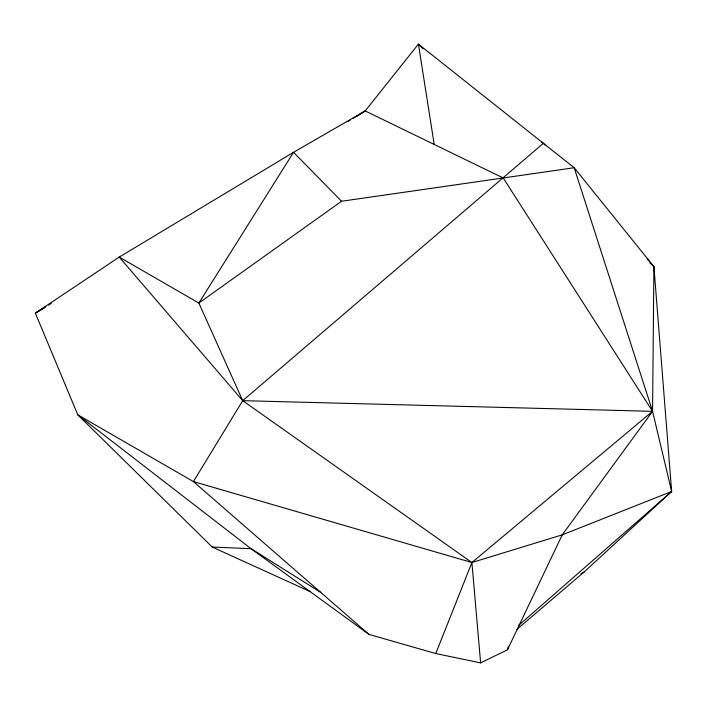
<?xml version="1.0" encoding="UTF-8"?>
<svg xmlns="http://www.w3.org/2000/svg" width="707" height="707" viewBox="0 0 707 707"><rect width="100%" height="100%" fill="white"/><g stroke="black" fill="none" stroke-linecap="round" stroke-linejoin="round"><path stroke-width="1.06" d="M516.826 629.46L584.017 572.078L671.65 491.489L652.561 411.324L653.904 266.645L574.181 167.745L418.42 44.117L365.192 110.937L356.885 116.275M507.476 649.786L562.233 534.854L652.561 411.324L503.234 177.97L365.192 110.937L293.555 152.305L119.227 257.083L35.35 313.148L77.788 414.823L251.038 548.685L368.966 634.391L435.777 653.56L480.627 662.883L507.476 649.786L508.28 646.781M435.777 653.56L471.905 562.525L652.561 411.324L574.181 167.745L341.543 201.265L198.853 303.056L119.227 257.083L242.713 400.675L471.905 562.525L480.627 662.883M518.461 625.562L671.65 491.489L653.904 266.645L650.219 262.536M544.858 144.944L543.383 143.3L242.713 400.675L193.418 481.582L368.966 634.391M45.69 306.811L35.35 313.148L44.806 307.518M48.509 305.079L51.328 303.356M348.277 121.312L350.159 120.155M352.979 118.431L365.192 110.937M581.136 573.66L584.017 572.078M671.65 491.489L562.233 534.854L471.905 562.525L193.418 481.582L77.788 414.823L212.233 547.041L310.002 591.538M652.561 411.324L242.713 400.675L198.853 303.056L293.555 152.305L341.543 201.265M212.233 547.041L251.038 548.685L320.784 592.448M541.544 142.08L543.383 143.3M649.866 262.88L653.904 266.645M423.06 48.765L418.42 44.117L434.213 144.449M647.276 259.239L648.743 260.883"/></g></svg>
